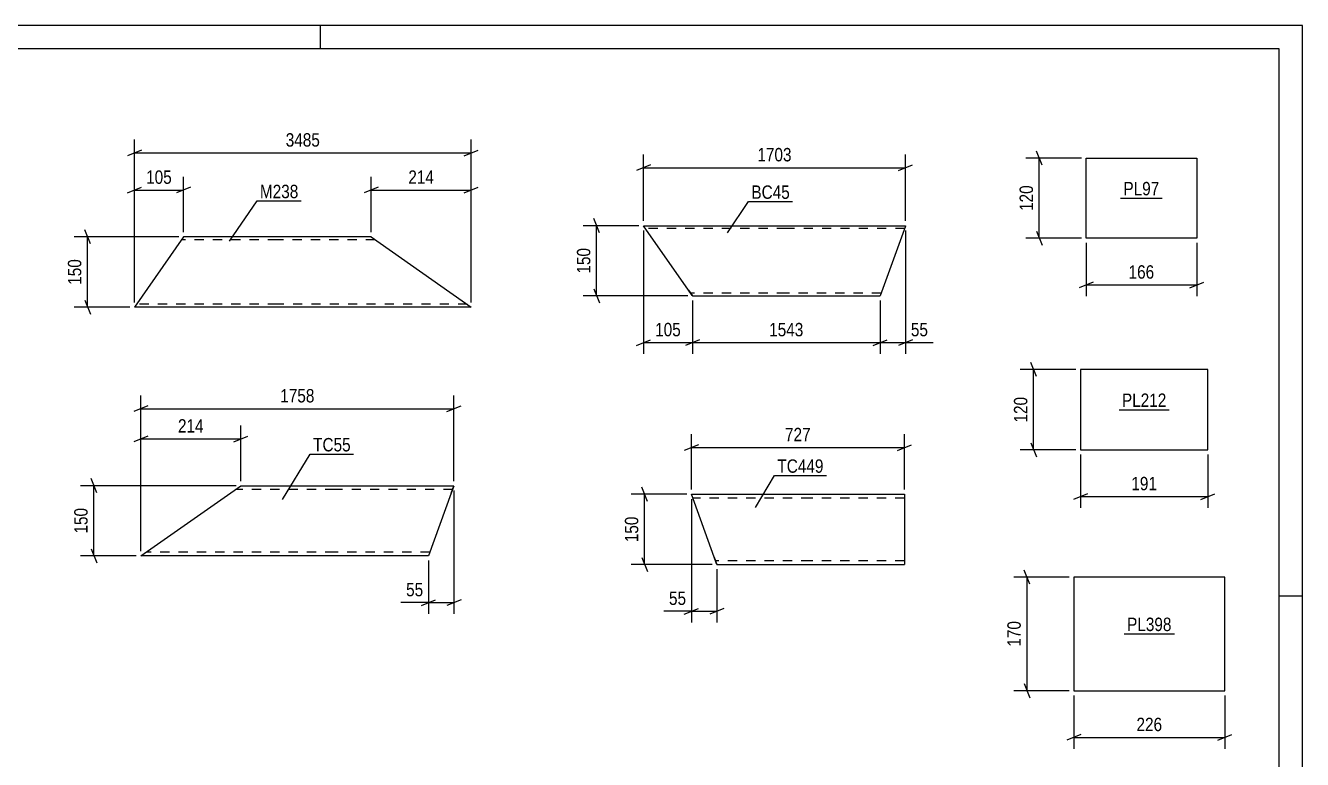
# Model space of a CAD drawing. Header units: millimetres. Extents: x 0 to 594, y 0 to 420.
# Drawn here: x 321 to 594, y 263.1 to 420 of the extents above; entities that cross this region are included whole.
import ezdxf

# ---------------------------------------------------------------- set-up
doc = ezdxf.new("R2010")
doc.units = ezdxf.units.MM
doc.linetypes.add('DXK_LINE_DOT2', pattern=[3.9198, 1.9599, -1.9599])
doc.styles.add('Arial Narrow', font='ARIALN.TTF', dxfattribs={"height": 0.2})

# ---------------------------------------------------------------- blocks, each defined once
blk = doc.blocks.new('Unknown-256034217-1131')
at = {"color": 5, "linetype": 'Continuous'}
for p, q in [((594, 420), (0, 420)), ((384, 415), (384, 420)), ((594, 0), (594, 420)), ((589, 415), (5, 415)), ((589, 5), (589, 415)), ((594, 298), (589, 298))]:
    blk.add_line(p, q, dxfattribs=at)
blk = doc.blocks.new('Part-256034217-7789 - 7788')
at = {"color": 2, "linetype": 'Continuous'}
for p, q in [((345.59, 306.62), (367.02, 321.62)), ((367.02, 321.62), (387.02, 321.62)), ((387.12, 321.62), (412.58, 321.62)), ((411.99, 320.02), (407.12, 306.62)), ((411.99, 320.02), (412.58, 321.62)), ((387.02, 306.62), (345.59, 306.62)), ((407.12, 306.62), (387.12, 306.62))]:
    blk.add_line(p, q, dxfattribs=at)
at = {"color": 7, "linetype": 'DXK_LINE_DOT2'}
for p, q in [((387.02, 320.82), (365.87, 320.82)), ((412.28, 320.82), (387.12, 320.82)), ((412.53, 321.5), (411.99, 320.02)), ((387.02, 307.42), (346.74, 307.42)), ((407.41, 307.42), (387.12, 307.42)), ((407.41, 307.42), (407.43, 307.48))]:
    blk.add_line(p, q, dxfattribs=at)
blk = doc.blocks.new('Part-256034217-7797 - 7796')
at = {"color": 2, "linetype": 'Continuous'}
for p, q in [((468.2, 306.37), (463.33, 319.77)), ((463.33, 319.77), (488.79, 319.77)), ((488.89, 319.77), (508.89, 319.77)), ((508.89, 319.77), (508.89, 319.65)), ((508.89, 319.65), (508.89, 304.77)), ((468.2, 306.37), (468.79, 304.77)), ((468.79, 304.77), (488.79, 304.77)), ((488.89, 304.77), (508.89, 304.77))]:
    blk.add_line(p, q, dxfattribs=at)
at = {"color": 7, "linetype": 'DXK_LINE_DOT2'}
for p, q in [((488.79, 318.97), (463.62, 318.97)), ((508.89, 318.97), (488.89, 318.97)), ((468.74, 304.89), (468.2, 306.37)), ((468.5, 305.57), (468.47, 305.63)), ((488.79, 305.57), (468.5, 305.57)), ((508.89, 305.57), (488.89, 305.57)), ((508.89, 305.57), (508.89, 305.63))]:
    blk.add_line(p, q, dxfattribs=at)
blk = doc.blocks.new('Part-256034217-7805 - 7804')
at = {"color": 2, "linetype": 'Continuous'}
for p, q in [((462.74, 363.41), (453.08, 377.21)), ((453.08, 377.21), (483.58, 377.21)), ((483.68, 377.21), (509.14, 377.21)), ((509.11, 377.12), (503.68, 362.21)), ((509.14, 377.21), (509.11, 377.12)), ((462.74, 363.41), (463.58, 362.21)), ((463.58, 362.21), (483.58, 362.21)), ((483.68, 362.21), (503.68, 362.21))]:
    blk.add_line(p, q, dxfattribs=at)
at = {"color": 7, "linetype": 'DXK_LINE_DOT2'}
for p, q in [((483.58, 376.61), (453.5, 376.61)), ((508.92, 376.61), (483.68, 376.61)), ((463.52, 362.3), (462.74, 363.41)), ((463.16, 362.81), (463.13, 362.85)), ((483.58, 362.81), (463.16, 362.81)), ((503.9, 362.81), (483.68, 362.81)), ((503.9, 362.81), (503.92, 362.85))]:
    blk.add_line(p, q, dxfattribs=at)
blk = doc.blocks.new('Part-256034217-7821 - 7820')
at = {"color": 2, "linetype": 'Continuous'}
for p, q in [((354.74, 374.81), (344.24, 359.81)), ((374.74, 374.81), (354.74, 374.81)), ((394.84, 374.81), (374.84, 374.81)), ((394.84, 374.81), (416.26, 359.81)), ((374.74, 359.81), (344.24, 359.81)), ((416.26, 359.81), (374.84, 359.81))]:
    blk.add_line(p, q, dxfattribs=at)
at = {"color": 7, "linetype": 'DXK_LINE_DOT2'}
for p, q in [((374.74, 374.21), (354.32, 374.21)), ((395.7, 374.21), (374.84, 374.21)), ((344.66, 360.41), (344.69, 360.46)), ((374.74, 360.41), (344.66, 360.41)), ((415.41, 360.41), (374.84, 360.41)), ((415.16, 360.59), (415.21, 360.55)), ((415.34, 360.46), (415.41, 360.41))]:
    blk.add_line(p, q, dxfattribs=at)
blk = doc.blocks.new('Part-256034217-7949 - 7948')
at = {"color": 2, "linetype": 'Continuous'}
for p, q in [((547.73, 374.53), (547.73, 391.67)), ((547.73, 391.67), (571.39, 391.67)), ((571.39, 391.67), (571.39, 374.53)), ((571.39, 374.53), (547.73, 374.53))]:
    blk.add_line(p, q, dxfattribs=at)
blk = doc.blocks.new('Part-256034217-7981 - 7980')
at = {"color": 2, "linetype": 'Continuous'}
for p, q in [((573.79, 346.44), (546.52, 346.44)), ((546.52, 346.44), (546.52, 329.29)), ((573.79, 329.29), (573.79, 346.44)), ((546.52, 329.29), (573.79, 329.29))]:
    blk.add_line(p, q, dxfattribs=at)
blk = doc.blocks.new('Part-256034217-7991 - 7990')
at = {"color": 2, "linetype": 'Continuous'}
for p, q in [((545.11, 302.08), (545.11, 277.79)), ((577.41, 302.08), (545.11, 302.08)), ((577.41, 277.79), (577.41, 302.08)), ((545.11, 277.79), (577.41, 277.79))]:
    blk.add_line(p, q, dxfattribs=at)
blk = doc.blocks.new('StraightDimension-256034217-8157 - 7788')
at = {"color": 7, "linetype": 'Continuous'}
for p, q in [((347.09, 338.67), (344.09, 337.47)), ((345.59, 307.62), (345.59, 340.92)), ((411.08, 337.47), (414.08, 338.67)), ((412.58, 322.62), (412.58, 340.92)), ((345.59, 338.07), (412.58, 338.07))]:
    blk.add_line(p, q, dxfattribs=at)
at = {"color": 0}
blk.add_wipeout([(383.34, 338.82), (383.34, 343.02), (374.83, 343.02), (374.83, 338.82)], dxfattribs=at)
at = {"color": 3, "style": 'Arial Narrow'}
blk.add_text('1758', height=2.863, dxfattribs=at).set_placement((375.43, 339.42))
blk = doc.blocks.new('StraightDimension-256034217-8133 - 7788')
at = {"color": 7, "linetype": 'Continuous'}
for p, q in [((412.58, 320.62), (412.58, 294.22)), ((407.12, 305.62), (407.12, 294.22)), ((405.62, 296.02), (408.62, 297.22)), ((407.12, 296.62), (412.58, 296.62)), ((414.08, 297.22), (411.08, 296.02))]:
    blk.add_line(p, q, dxfattribs=at)
at = {"color": 0}
blk.add_wipeout([(406.59, 297.37), (406.59, 301.57), (401.74, 301.57), (401.74, 297.37)], dxfattribs=at)
at = {"color": 7, "linetype": 'Continuous'}
blk.add_line((407.12, 296.62), (401.21, 296.62), dxfattribs=at)
blk.add_line((407.12, 296.62), (401.21, 296.62), dxfattribs=at)
at = {"color": 3, "style": 'Arial Narrow'}
blk.add_text('55', height=2.863, dxfattribs=at).set_placement((402.34, 297.97))
blk = doc.blocks.new('StraightDimension-256034217-8138 - 7788')
at = {"color": 7, "linetype": 'Continuous'}
for p, q in [((345.59, 307.62), (345.59, 334.47)), ((367.02, 322.62), (367.02, 334.47)), ((347.09, 332.22), (344.09, 331.02)), ((345.59, 331.62), (367.02, 331.62)), ((365.52, 331.02), (368.52, 332.22))]:
    blk.add_line(p, q, dxfattribs=at)
at = {"color": 0}
blk.add_wipeout([(359.65, 332.37), (359.65, 336.57), (352.96, 336.57), (352.96, 332.37)], dxfattribs=at)
at = {"color": 3, "style": 'Arial Narrow'}
blk.add_text('214', height=2.863, dxfattribs=at).set_placement((353.56, 332.97))
blk = doc.blocks.new('StraightDimension-256034217-8143 - 7788')
at = {"color": 7, "linetype": 'Continuous'}
for p, q in [((336.19, 320.12), (334.99, 323.12)), ((366.02, 321.62), (332.74, 321.62)), ((335.59, 306.62), (335.59, 321.62)), ((344.59, 306.62), (332.74, 306.62)), ((334.99, 308.12), (336.19, 305.12))]:
    blk.add_line(p, q, dxfattribs=at)
at = {"color": 0}
blk.add_wipeout([(334.84, 317.46), (330.64, 317.46), (330.64, 310.78), (334.84, 310.78)], dxfattribs=at)
at = {"color": 3, "style": 'Arial Narrow'}
blk.add_text('150', height=2.863, rotation=90.0002, dxfattribs=at).set_placement((334.24, 311.38))
blk = doc.blocks.new('StraightDimension-256034217-8174 - 7796')
at = {"color": 7, "linetype": 'Continuous'}
for p, q in [((463.33, 320.77), (463.33, 332.62)), ((508.89, 320.77), (508.89, 332.62)), ((464.83, 330.37), (461.83, 329.17)), ((463.33, 329.77), (508.89, 329.77)), ((507.39, 329.17), (510.39, 330.37))]:
    blk.add_line(p, q, dxfattribs=at)
at = {"color": 0}
blk.add_wipeout([(489.45, 330.52), (489.45, 334.72), (482.76, 334.72), (482.76, 330.52)], dxfattribs=at)
at = {"color": 3, "style": 'Arial Narrow'}
blk.add_text('727', height=2.863, dxfattribs=at).set_placement((483.36, 331.12))
blk = doc.blocks.new('StraightDimension-256034217-8162 - 7796')
at = {"color": 7, "linetype": 'Continuous'}
for p, q in [((463.33, 318.77), (463.33, 292.37)), ((468.79, 303.77), (468.79, 292.37)), ((461.83, 294.17), (464.83, 295.37)), ((470.29, 295.37), (467.29, 294.17)), ((463.33, 294.77), (468.79, 294.77))]:
    blk.add_line(p, q, dxfattribs=at)
at = {"color": 0}
blk.add_wipeout([(462.8, 295.52), (462.8, 299.72), (457.95, 299.72), (457.95, 295.52)], dxfattribs=at)
at = {"color": 7, "linetype": 'Continuous'}
blk.add_line((463.33, 294.77), (457.42, 294.77), dxfattribs=at)
blk.add_line((463.33, 294.77), (457.42, 294.77), dxfattribs=at)
at = {"color": 3, "style": 'Arial Narrow'}
blk.add_text('55', height=2.863, dxfattribs=at).set_placement((458.55, 296.12))
blk = doc.blocks.new('StraightDimension-256034217-8167 - 7796')
at = {"color": 7, "linetype": 'Continuous'}
for p, q in [((462.33, 319.77), (450.48, 319.77)), ((453.93, 318.27), (452.73, 321.27)), ((453.33, 304.77), (453.33, 319.77)), ((452.73, 306.27), (453.93, 303.27)), ((467.79, 304.77), (450.48, 304.77))]:
    blk.add_line(p, q, dxfattribs=at)
at = {"color": 0}
blk.add_wipeout([(452.58, 315.61), (448.38, 315.61), (448.38, 308.93), (452.58, 308.93)], dxfattribs=at)
at = {"color": 3, "style": 'Arial Narrow'}
blk.add_text('150', height=2.863, rotation=90.0002, dxfattribs=at).set_placement((451.98, 309.53))
blk = doc.blocks.new('StraightDimension-256034217-13075 - 7804')
at = {"color": 7, "linetype": 'Continuous'}
for p, q in [((509.14, 376.21), (509.14, 349.81)), ((503.68, 361.21), (503.68, 349.81)), ((502.18, 351.61), (505.18, 352.81)), ((510.64, 352.81), (507.64, 351.61)), ((503.68, 352.21), (509.14, 352.21))]:
    blk.add_line(p, q, dxfattribs=at)
at = {"color": 0}
blk.add_wipeout([(514.52, 352.96), (514.52, 357.16), (509.67, 357.16), (509.67, 352.96)], dxfattribs=at)
at = {"color": 7, "linetype": 'Continuous'}
blk.add_line((509.14, 352.21), (515.05, 352.21), dxfattribs=at)
blk.add_line((509.14, 352.21), (515.05, 352.21), dxfattribs=at)
at = {"color": 3, "style": 'Arial Narrow'}
blk.add_text('55', height=2.863, dxfattribs=at).set_placement((510.27, 353.56))
blk = doc.blocks.new('StraightDimension-256034217-8200 - 7804')
at = {"color": 7, "linetype": 'Continuous'}
for p, q in [((453.08, 378.21), (453.08, 392.46)), ((509.14, 378.21), (509.14, 392.46)), ((454.58, 390.21), (451.58, 389.01)), ((453.08, 389.61), (509.14, 389.61)), ((507.64, 389.01), (510.64, 390.21))]:
    blk.add_line(p, q, dxfattribs=at)
at = {"color": 0}
blk.add_wipeout([(485.37, 390.36), (485.37, 394.56), (476.85, 394.56), (476.85, 390.36)], dxfattribs=at)
at = {"color": 3, "style": 'Arial Narrow'}
blk.add_text('1703', height=2.863, dxfattribs=at).set_placement((477.45, 390.96))
blk = doc.blocks.new('StraightDimension-256034217-13196 - 7804')
at = {"color": 7, "linetype": 'Continuous'}
for p, q in [((452.08, 377.21), (440.23, 377.21)), ((443.68, 375.71), (442.48, 378.71)), ((443.08, 362.21), (443.08, 377.21)), ((442.48, 363.71), (443.68, 360.71)), ((462.58, 362.21), (440.23, 362.21))]:
    blk.add_line(p, q, dxfattribs=at)
at = {"color": 0}
blk.add_wipeout([(442.33, 373.05), (438.13, 373.05), (438.13, 366.36), (442.33, 366.36)], dxfattribs=at)
at = {"color": 3, "style": 'Arial Narrow'}
blk.add_text('150', height=2.863, rotation=90.0002, dxfattribs=at).set_placement((441.73, 366.96))
blk = doc.blocks.new('StraightDimension-256034217-13076 - 7804')
at = {"color": 7, "linetype": 'Continuous'}
for p, q in [((463.58, 361.21), (463.58, 349.81)), ((503.68, 361.21), (503.68, 349.81)), ((465.08, 352.81), (462.08, 351.61)), ((502.18, 351.61), (505.18, 352.81)), ((463.58, 352.21), (503.68, 352.21))]:
    blk.add_line(p, q, dxfattribs=at)
at = {"color": 0}
blk.add_wipeout([(487.89, 352.96), (487.89, 357.16), (479.37, 357.16), (479.37, 352.96)], dxfattribs=at)
at = {"color": 3, "style": 'Arial Narrow'}
blk.add_text('1543', height=2.863, dxfattribs=at).set_placement((479.97, 353.56))
blk = doc.blocks.new('StraightDimension-256034217-13077 - 7804')
at = {"color": 7, "linetype": 'Continuous'}
for p, q in [((453.08, 376.21), (453.08, 349.81)), ((463.58, 361.21), (463.58, 349.81)), ((451.58, 351.61), (454.58, 352.81)), ((465.08, 352.81), (462.08, 351.61)), ((453.08, 352.21), (463.58, 352.21))]:
    blk.add_line(p, q, dxfattribs=at)
at = {"color": 0}
blk.add_wipeout([(461.67, 352.96), (461.67, 357.16), (454.99, 357.16), (454.99, 352.96)], dxfattribs=at)
at = {"color": 3, "style": 'Arial Narrow'}
blk.add_text('105', height=2.863, dxfattribs=at).set_placement((455.59, 353.56))
blk = doc.blocks.new('StraightDimension-256034217-8218 - 7820')
at = {"color": 7, "linetype": 'Continuous'}
for p, q in [((396.34, 385.41), (393.34, 384.21)), ((394.84, 375.81), (394.84, 387.66)), ((414.76, 384.21), (417.76, 385.41)), ((416.26, 360.81), (416.26, 387.66)), ((394.84, 384.81), (416.26, 384.81))]:
    blk.add_line(p, q, dxfattribs=at)
at = {"color": 0}
blk.add_wipeout([(408.9, 385.56), (408.9, 389.76), (402.21, 389.76), (402.21, 385.56)], dxfattribs=at)
at = {"color": 3, "style": 'Arial Narrow'}
blk.add_text('214', height=2.863, dxfattribs=at).set_placement((402.81, 386.16))
blk = doc.blocks.new('StraightDimension-256034217-8238 - 7820')
at = {"color": 7, "linetype": 'Continuous'}
for p, q in [((345.74, 393.37), (342.74, 392.17)), ((344.24, 360.81), (344.24, 395.62)), ((414.76, 392.17), (417.76, 393.37)), ((416.26, 360.81), (416.26, 395.62)), ((344.24, 392.77), (416.26, 392.77))]:
    blk.add_line(p, q, dxfattribs=at)
at = {"color": 0}
blk.add_wipeout([(384.51, 393.52), (384.51, 397.72), (376, 397.72), (376, 393.52)], dxfattribs=at)
at = {"color": 3, "style": 'Arial Narrow'}
blk.add_text('3485', height=2.863, dxfattribs=at).set_placement((376.6, 394.12))
blk = doc.blocks.new('StraightDimension-256034217-8222 - 7820')
at = {"color": 7, "linetype": 'Continuous'}
for p, q in [((342.74, 384.21), (345.74, 385.41)), ((344.24, 360.81), (344.24, 387.66)), ((356.24, 385.41), (353.24, 384.21)), ((354.74, 375.81), (354.74, 387.66)), ((344.24, 384.81), (354.74, 384.81))]:
    blk.add_line(p, q, dxfattribs=at)
at = {"color": 0}
blk.add_wipeout([(352.83, 385.56), (352.83, 389.76), (346.15, 389.76), (346.15, 385.56)], dxfattribs=at)
at = {"color": 3, "style": 'Arial Narrow'}
blk.add_text('105', height=2.863, dxfattribs=at).set_placement((346.75, 386.16))
blk = doc.blocks.new('StraightDimension-256034217-8232 - 7820')
at = {"color": 7, "linetype": 'Continuous'}
for p, q in [((353.74, 374.81), (331.39, 374.81)), ((334.84, 373.31), (333.64, 376.31)), ((334.24, 359.81), (334.24, 374.81)), ((333.64, 361.31), (334.84, 358.31)), ((343.24, 359.81), (331.39, 359.81))]:
    blk.add_line(p, q, dxfattribs=at)
at = {"color": 0}
blk.add_wipeout([(333.49, 370.65), (329.29, 370.65), (329.29, 363.97), (333.49, 363.97)], dxfattribs=at)
at = {"color": 3, "style": 'Arial Narrow'}
blk.add_text('150', height=2.863, rotation=90.0002, dxfattribs=at).set_placement((332.89, 364.57))
blk = doc.blocks.new('StraightDimension-256034217-8514 - 7948')
at = {"color": 7, "linetype": 'Continuous'}
for p, q in [((538.33, 390.17), (537.13, 393.17)), ((546.73, 391.67), (534.88, 391.67)), ((537.73, 374.53), (537.73, 391.67)), ((546.73, 374.53), (534.88, 374.53)), ((537.13, 376.03), (538.33, 373.03))]:
    blk.add_line(p, q, dxfattribs=at)
at = {"color": 0}
blk.add_wipeout([(536.98, 386.44), (532.78, 386.44), (532.78, 379.76), (536.98, 379.76)], dxfattribs=at)
at = {"color": 3, "style": 'Arial Narrow'}
blk.add_text('120', height=2.863, rotation=90.0002, dxfattribs=at).set_placement((536.38, 380.36))
blk = doc.blocks.new('StraightDimension-256034217-8518 - 7948')
at = {"color": 7, "linetype": 'Continuous'}
for p, q in [((547.73, 373.53), (547.73, 362.13)), ((571.39, 373.53), (571.39, 362.13)), ((549.23, 365.13), (546.23, 363.93)), ((547.73, 364.53), (571.39, 364.53)), ((569.89, 363.93), (572.89, 365.13))]:
    blk.add_line(p, q, dxfattribs=at)
at = {"color": 0}
blk.add_wipeout([(562.9, 365.28), (562.9, 369.48), (556.22, 369.48), (556.22, 365.28)], dxfattribs=at)
at = {"color": 3, "style": 'Arial Narrow'}
blk.add_text('166', height=2.863, dxfattribs=at).set_placement((556.82, 365.88))
blk = doc.blocks.new('StraightDimension-256034217-8552 - 7980')
at = {"color": 7, "linetype": 'Continuous'}
for p, q in [((537.12, 344.94), (535.92, 347.94)), ((545.52, 346.44), (533.67, 346.44)), ((536.52, 329.29), (536.52, 346.44)), ((535.92, 330.79), (537.12, 327.79)), ((545.52, 329.29), (533.67, 329.29))]:
    blk.add_line(p, q, dxfattribs=at)
at = {"color": 0}
blk.add_wipeout([(535.77, 341.21), (531.57, 341.21), (531.57, 334.52), (535.77, 334.52)], dxfattribs=at)
at = {"color": 3, "style": 'Arial Narrow'}
blk.add_text('120', height=2.863, rotation=90.0002, dxfattribs=at).set_placement((535.17, 335.12))
blk = doc.blocks.new('StraightDimension-256034217-8556 - 7980')
at = {"color": 7, "linetype": 'Continuous'}
for p, q in [((546.52, 328.29), (546.52, 316.89)), ((573.79, 328.29), (573.79, 316.89)), ((548.02, 319.89), (545.02, 318.69)), ((572.29, 318.69), (575.29, 319.89)), ((546.52, 319.29), (573.79, 319.29))]:
    blk.add_line(p, q, dxfattribs=at)
at = {"color": 0}
blk.add_wipeout([(563.5, 320.04), (563.5, 324.24), (556.81, 324.24), (556.81, 320.04)], dxfattribs=at)
at = {"color": 3, "style": 'Arial Narrow'}
blk.add_text('191', height=2.863, dxfattribs=at).set_placement((557.41, 320.64))
blk = doc.blocks.new('StraightDimension-256034217-8560 - 7990')
at = {"color": 7, "linetype": 'Continuous'}
for p, q in [((535.71, 300.58), (534.51, 303.58)), ((544.11, 302.08), (532.26, 302.08)), ((535.11, 277.79), (535.11, 302.08)), ((534.51, 279.29), (535.71, 276.29)), ((544.11, 277.79), (532.26, 277.79))]:
    blk.add_line(p, q, dxfattribs=at)
at = {"color": 0}
blk.add_wipeout([(534.36, 293.28), (530.16, 293.28), (530.16, 286.6), (534.36, 286.6)], dxfattribs=at)
at = {"color": 3, "style": 'Arial Narrow'}
blk.add_text('170', height=2.863, rotation=90.0002, dxfattribs=at).set_placement((533.76, 287.2))
blk = doc.blocks.new('StraightDimension-256034217-8564 - 7990')
at = {"color": 7, "linetype": 'Continuous'}
for p, q in [((545.11, 276.79), (545.11, 265.39)), ((577.41, 276.79), (577.41, 265.39)), ((546.61, 268.39), (543.61, 267.19)), ((545.11, 267.79), (577.41, 267.79)), ((575.91, 267.19), (578.91, 268.39))]:
    blk.add_line(p, q, dxfattribs=at)
at = {"color": 0}
blk.add_wipeout([(564.6, 268.54), (564.6, 272.74), (557.91, 272.74), (557.91, 268.54)], dxfattribs=at)
at = {"color": 3, "style": 'Arial Narrow'}
blk.add_text('226', height=2.863, dxfattribs=at).set_placement((558.51, 269.14))
blk = doc.blocks.new('Mark-256034217-8944 - 7788')
at = {"color": 0}
blk.add_wipeout([(390.5, 328.95), (390.5, 331.95), (382.46, 331.95), (382.46, 328.95)], dxfattribs=at)
blk.add_wipeout([(390.5, 328.95), (390.5, 331.95), (382.46, 331.95), (382.46, 328.95)], dxfattribs=at)
at = {"color": 30, "linetype": 'Continuous'}
for p, q in [((375.93, 318.65), (381.86, 328.35)), ((381.86, 328.35), (391.1, 328.35))]:
    blk.add_line(p, q, dxfattribs=at)
at = {"color": 3, "style": 'Arial Narrow'}
blk.add_text('TC55', height=2.863, dxfattribs=at).set_placement((382.46, 328.95))
blk = doc.blocks.new('Mark-256034217-13360 - 7796')
at = {"color": 0}
blk.add_wipeout([(491.6, 324.38), (491.6, 327.38), (481.73, 327.38), (481.73, 324.38)], dxfattribs=at)
blk.add_wipeout([(491.6, 324.38), (491.6, 327.38), (481.73, 327.38), (481.73, 324.38)], dxfattribs=at)
at = {"color": 30, "linetype": 'Continuous'}
for p, q in [((477.02, 316.94), (481.13, 323.78)), ((481.13, 323.78), (492.2, 323.78))]:
    blk.add_line(p, q, dxfattribs=at)
at = {"color": 3, "style": 'Arial Narrow'}
blk.add_text('TC449', height=2.863, dxfattribs=at).set_placement((481.73, 324.38))
blk = doc.blocks.new('Mark-256034217-8947 - 7804')
at = {"color": 0}
blk.add_wipeout([(484.39, 382.95), (484.39, 385.95), (476.17, 385.95), (476.17, 382.95)], dxfattribs=at)
blk.add_wipeout([(484.39, 382.95), (484.39, 385.95), (476.17, 385.95), (476.17, 382.95)], dxfattribs=at)
at = {"color": 30, "linetype": 'Continuous'}
for p, q in [((471.08, 375.7), (475.57, 382.35)), ((475.57, 382.35), (484.99, 382.35))]:
    blk.add_line(p, q, dxfattribs=at)
at = {"color": 3, "style": 'Arial Narrow'}
blk.add_text('BC45', height=2.863, dxfattribs=at).set_placement((476.17, 382.95))
blk = doc.blocks.new('Mark-256034217-8953 - 7820')
at = {"color": 0}
blk.add_wipeout([(379.3, 383.09), (379.3, 386.09), (371.08, 386.09), (371.08, 383.09)], dxfattribs=at)
blk.add_wipeout([(379.3, 383.09), (379.3, 386.09), (371.08, 386.09), (371.08, 383.09)], dxfattribs=at)
at = {"color": 30, "linetype": 'Continuous'}
for p, q in [((364.57, 373.9), (370.48, 382.49)), ((370.48, 382.49), (379.9, 382.49))]:
    blk.add_line(p, q, dxfattribs=at)
at = {"color": 3, "style": 'Arial Narrow'}
blk.add_text('M238', height=2.863, dxfattribs=at).set_placement((371.08, 383.09))
blk = doc.blocks.new('Mark-256034217-8993 - 7948')
at = {"color": 0}
blk.add_wipeout([(563.4, 383.7), (563.4, 386.7), (555.72, 386.7), (555.72, 383.7)], dxfattribs=at)
blk.add_wipeout([(563.4, 383.7), (563.4, 386.7), (555.72, 386.7), (555.72, 383.7)], dxfattribs=at)
at = {"color": 30, "linetype": 'Continuous'}
blk.add_line((555.12, 383.1), (564, 383.1), dxfattribs=at)
at = {"color": 3, "style": 'Arial Narrow'}
blk.add_text('PL97', height=2.863, dxfattribs=at).set_placement((555.72, 383.7))
blk = doc.blocks.new('Mark-256034217-9005 - 7980')
at = {"color": 0}
blk.add_wipeout([(564.91, 338.46), (564.91, 341.46), (555.4, 341.46), (555.4, 338.46)], dxfattribs=at)
blk.add_wipeout([(564.91, 338.46), (564.91, 341.46), (555.4, 341.46), (555.4, 338.46)], dxfattribs=at)
at = {"color": 30, "linetype": 'Continuous'}
blk.add_line((554.8, 337.86), (565.51, 337.86), dxfattribs=at)
at = {"color": 3, "style": 'Arial Narrow'}
blk.add_text('PL212', height=2.863, dxfattribs=at).set_placement((555.4, 338.46))
blk = doc.blocks.new('Mark-256034217-9008 - 7990')
at = {"color": 0}
blk.add_wipeout([(566.01, 290.54), (566.01, 293.54), (556.5, 293.54), (556.5, 290.54)], dxfattribs=at)
blk.add_wipeout([(566.01, 290.54), (566.01, 293.54), (556.5, 293.54), (556.5, 290.54)], dxfattribs=at)
at = {"color": 30, "linetype": 'Continuous'}
blk.add_line((555.9, 289.94), (566.61, 289.94), dxfattribs=at)
at = {"color": 3, "style": 'Arial Narrow'}
blk.add_text('PL398', height=2.863, dxfattribs=at).set_placement((556.5, 290.54))

msp = doc.modelspace()

# ---------------------------------------------------------------- block references
for name in ['Unknown-256034217-1131', 'Part-256034217-7949 - 7948', 'Part-256034217-7805 - 7804', 'Part-256034217-7821 - 7820', 'Part-256034217-7981 - 7980', 'Part-256034217-7789 - 7788', 'Part-256034217-7797 - 7796', 'Part-256034217-7991 - 7990']:
    msp.add_blockref(name, (0, 0))

# ---------------------------------------------------------------- next in the draw order: block references
for name in ['StraightDimension-256034217-8200 - 7804', 'StraightDimension-256034217-8514 - 7948', 'StraightDimension-256034217-8218 - 7820', 'Mark-256034217-8993 - 7948', 'StraightDimension-256034217-13075 - 7804', 'StraightDimension-256034217-8552 - 7980', 'StraightDimension-256034217-8157 - 7788', 'Mark-256034217-9005 - 7980', 'StraightDimension-256034217-8174 - 7796', 'StraightDimension-256034217-8162 - 7796', 'StraightDimension-256034217-8560 - 7990', 'Mark-256034217-9008 - 7990']:
    msp.add_blockref(name, (0, 0))

# ---------------------------------------------------------------- next in the draw order: block references
for name in ['StraightDimension-256034217-8238 - 7820', 'Mark-256034217-8947 - 7804', 'StraightDimension-256034217-13196 - 7804', 'StraightDimension-256034217-8518 - 7948', 'StraightDimension-256034217-8138 - 7788', 'Mark-256034217-8944 - 7788', 'StraightDimension-256034217-8556 - 7980', 'Mark-256034217-13360 - 7796', 'StraightDimension-256034217-8133 - 7788', 'StraightDimension-256034217-8167 - 7796', 'StraightDimension-256034217-8564 - 7990']:
    msp.add_blockref(name, (0, 0))

# ---------------------------------------------------------------- next in the draw order: block references
for name in ['StraightDimension-256034217-8222 - 7820', 'Mark-256034217-8953 - 7820', 'StraightDimension-256034217-13076 - 7804', 'StraightDimension-256034217-8143 - 7788']:
    msp.add_blockref(name, (0, 0))

# ---------------------------------------------------------------- next in the draw order: block references
for name in ['StraightDimension-256034217-8232 - 7820', 'StraightDimension-256034217-13077 - 7804']:
    msp.add_blockref(name, (0, 0))

doc.saveas('drawing.dxf')
